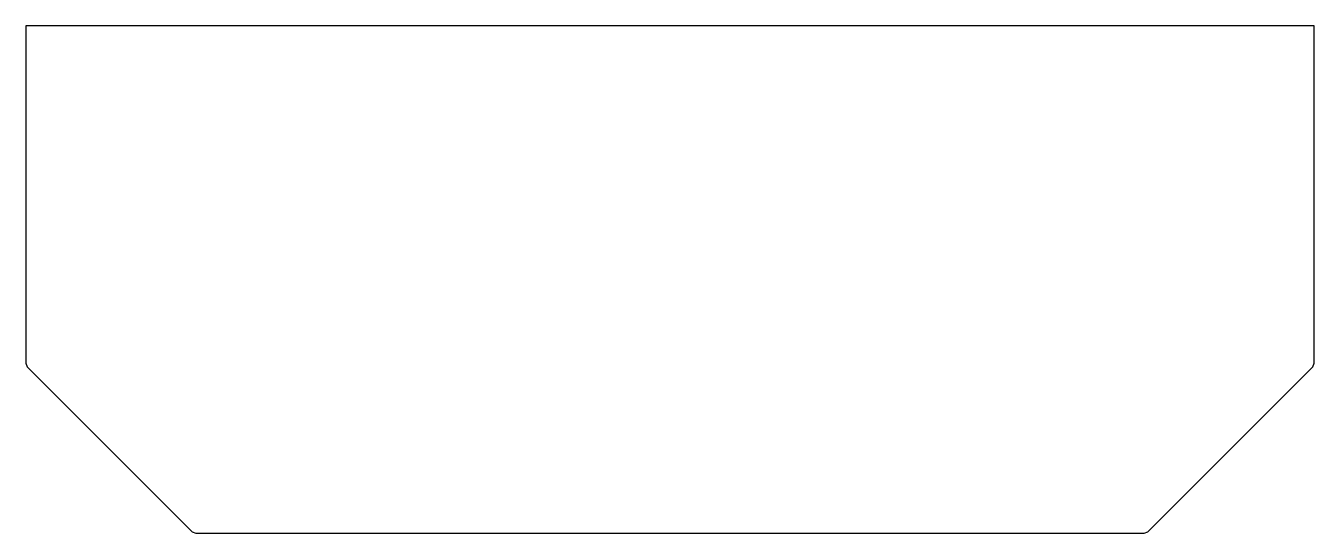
# Model space of a CAD drawing. Header units: millimetres. Extents: x -884 to 624, y -304 to 290.
import ezdxf

# ---------------------------------------------------------------- set-up
doc = ezdxf.new("R2010")
doc.units = ezdxf.units.MM

msp = doc.modelspace()

# ---------------------------------------------------------------- linework, layer by layer
at = {"color": 7, "linetype": 'Continuous', "lineweight": 25}
for p, q in [((623.9, 289.9), (-884.1, 289.9)), ((-884.1, 289.9), (-884.1, -105.1)), ((623.9, -105.1), (623.9, 289.9)), ((-884.1, -105.1), (-882.3, -109.4)), ((622.2, -109.4), (623.9, -105.1)), ((-882.3, -109.4), (-689.3, -302.4)), ((429.2, -302.4), (622.2, -109.4)), ((-689.3, -302.4), (-685.1, -304.1)), ((-685.1, -304.1), (425, -304.1)), ((425, -304.1), (429.2, -302.4))]:
    msp.add_line(p, q, dxfattribs=at)

doc.saveas('drawing.dxf')
